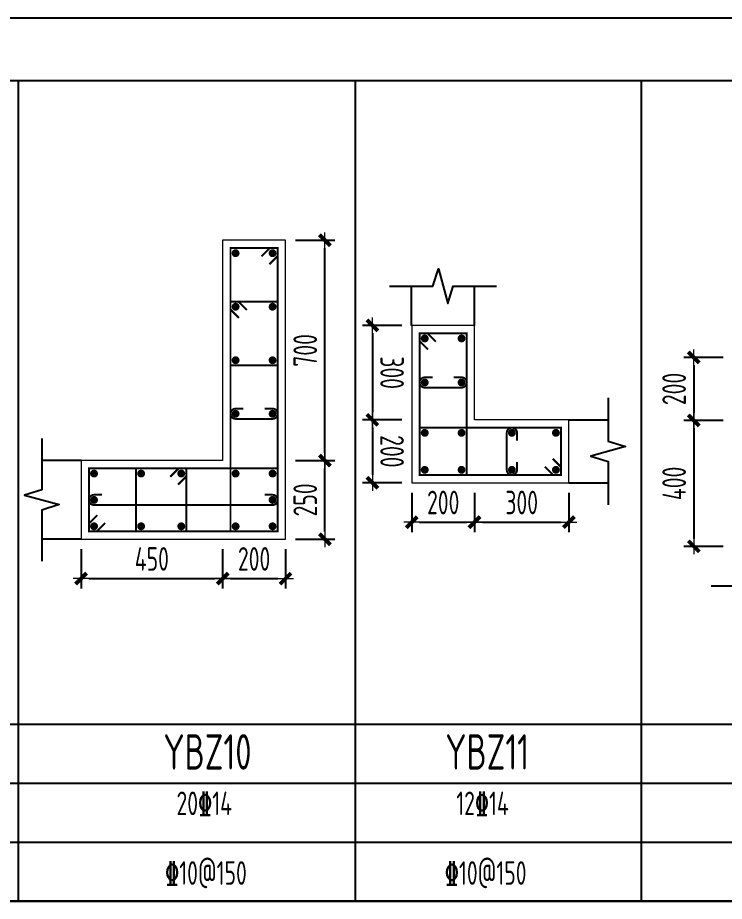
# Model space of a CAD drawing. Extents: x -144902 to 588294, y -160863 to 65494.
# Drawn here: x 24307 to 33291, y -60753 to -49524 of the extents above; entities that cross this region are included whole.
import ezdxf
from ezdxf.enums import TextEntityAlignment as Align

# ---------------------------------------------------------------- set-up
doc = ezdxf.new("R2010")
doc.units = 0
doc.header["$LTSCALE"] = 100
doc.layers.get('0').update_dxf_attribs({"linetype": 'CONTINUOUS'})
doc.layers.get('Defpoints').update_dxf_attribs({"linetype": 'CONTINUOUS'})
for name, color, linetype, lineweight in [('REIN', 6, 'CONTINUOUS', 18), ('Z-柱大样外框', 7, 'ByLayer', 18), ('Z-详图标注', 3, 'CONTINUOUS', 18)]:
    doc.layers.add(name, color=color, linetype=linetype, lineweight=lineweight)
doc.layers.add('TAB', color=7, linetype='CONTINUOUS')
doc.layers.add('THIN', color=7, linetype='CONTINUOUS')
doc.styles.get("Standard").update_dxf_attribs({"font": 'tssdeng.shx', "width": 0.7, "bigfont": 'tssdchn.shx'})
doc.styles.add('TCCAD_Dimension', font='Tssdeng.shx', dxfattribs={"width": 0.7, "bigfont": 'tssdchn.shx'})
doc.dimstyles.new('TCCAD_25_100', dxfattribs={"dimtxt": 300, "dimasz": 100, "dimexe": 125, "dimexo": 125, "dimgap": 100, "dimtad": 1, "dimdec": 0, "dimlfac": 0.25, "dimzin": 0, "dimdsep": 46, "dimtxsty": 'TCCAD_Dimension', "dimblk": '_TCDBK25_100', "dimcen": 0, "dimclrt": 7, "dimadec": 0, "dimazin": 0, "dimtfac": 1, "dimtdec": 0, "dimtix": 1, "dimtmove": 2, "dimatfit": 3, "dimfxl": 1, "dimtolj": 1, "dimtzin": 0, "dimarcsym": 0})

# ---------------------------------------------------------------- blocks, each defined once
blk = doc.blocks.new('_TCDBK25_100')
blk.add_line((-1, 0), (1, 0))
at = {"const_width": 0.5}
blk.add_lwpolyline([(-0.7, -0.7), (0.7, 0.7)], dxfattribs=at)
blk = doc.blocks.new('*D185')
at = {"layer": 'Defpoints', "color": 0}
for p in [(25113, -56152), (26913, -56152), (26913, -56652)]:
    blk.add_point(p, dxfattribs=at)
at = {"layer": 'Z-详图标注', "color": 0, "lineweight": -2}
for p, q in [((25113, -56277), (25113, -56777)), ((26913, -56277), (26913, -56777)), ((25213, -56652), (26813, -56652))]:
    blk.add_line(p, q, dxfattribs=at)
at = {"layer": 'Z-详图标注', "color": 0, "lineweight": -2, "xscale": 100, "yscale": 100, "zscale": 100, "rotation": 180}
blk.add_blockref('_TCDBK25_100', (25113, -56652), dxfattribs=at)
at = {"layer": 'Z-详图标注', "color": 0, "lineweight": -2, "xscale": 100, "yscale": 100, "zscale": 100}
blk.add_blockref('_TCDBK25_100', (26913, -56652), dxfattribs=at)
at = {"layer": 'Z-详图标注', "color": 7, "insert": (26013, -56402), "char_height": 300, "attachment_point": 5, "style": 'TCCAD_Dimension'}
blk.add_mtext('\\A1;450', dxfattribs=at)
blk = doc.blocks.new('*D186')
at = {"layer": 'Defpoints', "color": 0}
for p in [(26913, -56152), (27713, -56152), (27713, -56652)]:
    blk.add_point(p, dxfattribs=at)
at = {"layer": 'Z-详图标注', "color": 0, "lineweight": -2}
for p, q in [((26913, -56277), (26913, -56777)), ((27713, -56277), (27713, -56777)), ((27013, -56652), (27613, -56652))]:
    blk.add_line(p, q, dxfattribs=at)
at = {"layer": 'Z-详图标注', "color": 0, "lineweight": -2, "xscale": 100, "yscale": 100, "zscale": 100, "rotation": 180}
blk.add_blockref('_TCDBK25_100', (26913, -56652), dxfattribs=at)
at = {"layer": 'Z-详图标注', "color": 0, "lineweight": -2, "xscale": 100, "yscale": 100, "zscale": 100}
blk.add_blockref('_TCDBK25_100', (27713, -56652), dxfattribs=at)
at = {"layer": 'Z-详图标注', "color": 7, "insert": (27313, -56402), "char_height": 300, "attachment_point": 5, "style": 'TCCAD_Dimension'}
blk.add_mtext('\\A1;200', dxfattribs=at)
blk = doc.blocks.new('*D187')
at = {"layer": 'Defpoints', "color": 0}
for p in [(27713, -55152), (28213, -55152), (27713, -56152)]:
    blk.add_point(p, dxfattribs=at)
at = {"layer": 'Z-详图标注', "color": 0, "lineweight": -2}
for p, q in [((27838, -55152), (28338, -55152)), ((28213, -56052), (28213, -55252)), ((27838, -56152), (28338, -56152))]:
    blk.add_line(p, q, dxfattribs=at)
at = {"layer": 'Z-详图标注', "color": 0, "lineweight": -2, "xscale": 100, "yscale": 100, "zscale": 100}
for p, rotation in [((28213, -55152), 90), ((28213, -56152), 270)]:
    blk.add_blockref('_TCDBK25_100', p, dxfattribs=dict(at, rotation=rotation))
at = {"layer": 'Z-详图标注', "color": 7, "insert": (27963, -55652), "char_height": 300, "attachment_point": 5, "rotation": 90, "style": 'TCCAD_Dimension'}
blk.add_mtext('\\A1;250', dxfattribs=at)
blk = doc.blocks.new('*D188')
at = {"layer": 'Defpoints', "color": 0}
for p in [(27713, -52352), (28213, -52352), (27713, -55152)]:
    blk.add_point(p, dxfattribs=at)
at = {"layer": 'Z-详图标注', "color": 0, "lineweight": -2}
for p, q in [((27838, -52352), (28338, -52352)), ((28213, -55052), (28213, -52452)), ((27838, -55152), (28338, -55152))]:
    blk.add_line(p, q, dxfattribs=at)
at = {"layer": 'Z-详图标注', "color": 0, "lineweight": -2, "xscale": 100, "yscale": 100, "zscale": 100}
for p, rotation in [((28213, -52352), 90), ((28213, -55152), 270)]:
    blk.add_blockref('_TCDBK25_100', p, dxfattribs=dict(at, rotation=rotation))
at = {"layer": 'Z-详图标注', "color": 7, "insert": (27963, -53752), "char_height": 300, "attachment_point": 5, "rotation": 90, "style": 'TCCAD_Dimension'}
blk.add_mtext('\\A1;700', dxfattribs=at)
blk = doc.blocks.new('*D207')
at = {"layer": 'Defpoints', "color": 0}
for p in [(29317, -53435), (28817, -54635), (29317, -54635)]:
    blk.add_point(p, dxfattribs=at)
at = {"layer": 'Z-详图标注', "color": 0, "lineweight": -2}
for p, q in [((29192, -53435), (28692, -53435)), ((28817, -53535), (28817, -54535)), ((29192, -54635), (28692, -54635))]:
    blk.add_line(p, q, dxfattribs=at)
at = {"layer": 'Z-详图标注', "color": 0, "lineweight": -2, "xscale": 100, "yscale": 100, "zscale": 100}
for p, rotation in [((28817, -53435), 90.00125893926734), ((28817, -54635), 270.0012589392673)]:
    blk.add_blockref('_TCDBK25_100', p, dxfattribs=dict(at, rotation=rotation))
at = {"layer": 'Z-详图标注', "color": 7, "insert": (29067, -54035), "char_height": 300, "attachment_point": 5, "rotation": 270.0013, "style": 'TCCAD_Dimension'}
blk.add_mtext('\\A1;300', dxfattribs=at)
blk = doc.blocks.new('*D208')
at = {"layer": 'Defpoints', "color": 0}
for p in [(29317, -54635), (28817, -55435), (29317, -55435)]:
    blk.add_point(p, dxfattribs=at)
at = {"layer": 'Z-详图标注', "color": 0, "lineweight": -2}
for p, q in [((29192, -54635), (28692, -54635)), ((28817, -54735), (28817, -55335)), ((29192, -55435), (28692, -55435))]:
    blk.add_line(p, q, dxfattribs=at)
at = {"layer": 'Z-详图标注', "color": 0, "lineweight": -2, "xscale": 100, "yscale": 100, "zscale": 100}
for p, rotation in [((28817, -54635), 90.00125893926734), ((28817, -55435), 270.0012589392673)]:
    blk.add_blockref('_TCDBK25_100', p, dxfattribs=dict(at, rotation=rotation))
at = {"layer": 'Z-详图标注', "color": 7, "insert": (29067, -55035), "char_height": 300, "attachment_point": 5, "rotation": 270.0013, "style": 'TCCAD_Dimension'}
blk.add_mtext('\\A1;200', dxfattribs=at)
blk = doc.blocks.new('*D209')
at = {"layer": 'Defpoints', "color": 0}
for p in [(29317, -55435), (30116, -55435), (30116, -55935)]:
    blk.add_point(p, dxfattribs=at)
at = {"layer": 'Z-详图标注', "color": 0, "lineweight": -2}
for p, q in [((29317, -55560), (29317, -56060)), ((30116, -55560), (30116, -56060)), ((29417, -55935), (30016, -55935))]:
    blk.add_line(p, q, dxfattribs=at)
at = {"layer": 'Z-详图标注', "color": 0, "lineweight": -2, "xscale": 100, "yscale": 100, "zscale": 100, "rotation": 180}
blk.add_blockref('_TCDBK25_100', (29317, -55935), dxfattribs=at)
at = {"layer": 'Z-详图标注', "color": 0, "lineweight": -2, "xscale": 100, "yscale": 100, "zscale": 100}
blk.add_blockref('_TCDBK25_100', (30116, -55935), dxfattribs=at)
at = {"layer": 'Z-详图标注', "color": 7, "insert": (29717, -55685), "char_height": 300, "attachment_point": 5, "style": 'TCCAD_Dimension'}
blk.add_mtext('\\A1;200', dxfattribs=at)
blk = doc.blocks.new('*D210')
at = {"layer": 'Defpoints', "color": 0}
for p in [(30115, -55435), (31315, -55435), (31315, -55935)]:
    blk.add_point(p, dxfattribs=at)
at = {"layer": 'Z-详图标注', "color": 0, "lineweight": -2}
for p, q in [((30115, -55560), (30115, -56060)), ((31315, -55560), (31315, -56060)), ((30215, -55935), (31215, -55935))]:
    blk.add_line(p, q, dxfattribs=at)
at = {"layer": 'Z-详图标注', "color": 0, "lineweight": -2, "xscale": 100, "yscale": 100, "zscale": 100, "rotation": 180}
blk.add_blockref('_TCDBK25_100', (30115, -55935), dxfattribs=at)
at = {"layer": 'Z-详图标注', "color": 0, "lineweight": -2, "xscale": 100, "yscale": 100, "zscale": 100}
blk.add_blockref('_TCDBK25_100', (31315, -55935), dxfattribs=at)
at = {"layer": 'Z-详图标注', "color": 7, "insert": (30715, -55685), "char_height": 300, "attachment_point": 5, "style": 'TCCAD_Dimension'}
blk.add_mtext('\\A1;300', dxfattribs=at)
blk = doc.blocks.new('*D213')
at = {"layer": 'Defpoints', "color": 0}
for p in [(33403, -53842), (32903, -54642), (33403, -54642)]:
    blk.add_point(p, dxfattribs=at)
at = {"layer": 'Z-详图标注', "color": 0, "lineweight": -2}
for p, q in [((33278, -53842), (32778, -53842)), ((32903, -53942), (32903, -54542)), ((33278, -54642), (32778, -54642))]:
    blk.add_line(p, q, dxfattribs=at)
at = {"layer": 'Z-详图标注', "color": 0, "lineweight": -2, "xscale": 100, "yscale": 100, "zscale": 100}
for p, rotation in [((32903, -53842), 90), ((32903, -54642), 270)]:
    blk.add_blockref('_TCDBK25_100', p, dxfattribs=dict(at, rotation=rotation))
at = {"layer": 'Z-详图标注', "color": 7, "insert": (32653, -54242), "char_height": 300, "attachment_point": 5, "rotation": 90, "style": 'TCCAD_Dimension'}
blk.add_mtext('\\A1;200', dxfattribs=at)
blk = doc.blocks.new('*D214')
at = {"layer": 'Defpoints', "color": 0}
for p in [(33403, -54642), (32903, -56242), (33403, -56242)]:
    blk.add_point(p, dxfattribs=at)
at = {"layer": 'Z-详图标注', "color": 0, "lineweight": -2}
for p, q in [((33278, -54642), (32778, -54642)), ((32903, -54742), (32903, -56142)), ((33278, -56242), (32778, -56242))]:
    blk.add_line(p, q, dxfattribs=at)
at = {"layer": 'Z-详图标注', "color": 0, "lineweight": -2, "xscale": 100, "yscale": 100, "zscale": 100}
for p, rotation in [((32903, -54642), 90), ((32903, -56242), 270)]:
    blk.add_blockref('_TCDBK25_100', p, dxfattribs=dict(at, rotation=rotation))
at = {"layer": 'Z-详图标注', "color": 7, "insert": (32653, -55442), "char_height": 300, "attachment_point": 5, "rotation": 90, "style": 'TCCAD_Dimension'}
blk.add_mtext('\\A1;400', dxfattribs=at)

msp = doc.modelspace()

# ---------------------------------------------------------------- linework, layer by layer
at = {"layer": 'REIN', "color": 210, "const_width": 25, "elevation": 0}
for points in [[(27406.885, -52558.237), (27512.951, -52452.171), (27612.951, -52452.171), (27612.951, -56052.171), (27012.951, -56052.171), (27012.951, -52452.171), (27612.951, -52452.171), (27612.951, -52552.171), (27506.885, -52658.237)], [(29523.344, -53740.955), (29417.279, -53634.888), (29417.276, -53534.888), (30015.475, -53534.91), (30015.304, -55334.854), (29417.316, -55334.854), (29417.276, -53534.888), (29517.276, -53534.891), (29623.342, -53640.958)], [(31109.305, -55128.788), (31215.371, -55234.854), (31215.371, -55334.854), (29417.316, -55334.854), (29417.303, -54734.867), (31215.371, -54734.867), (31215.371, -55334.854), (31115.371, -55334.854), (31009.305, -55228.788)], [(25419.017, -55946.105), (25312.951, -56052.171), (25212.951, -56052.171), (25212.951, -55252.171), (27612.951, -55252.171), (27612.951, -56052.171), (25212.951, -56052.171), (25212.951, -55952.171), (25319.017, -55846.105)]]:
    msp.add_lwpolyline(points, dxfattribs=at)
at = {"layer": 'REIN', "color": 6, "const_width": 50, "elevation": 0}
for points in [[(27077.951, -52542.171, 1), (27077.951, -52492.171, 1)], [(27547.951, -52542.171, 1), (27547.951, -52492.171, 1)], [(27077.951, -53222.171, 1), (27077.951, -53172.171, 1)], [(27547.951, -53222.171, 1), (27547.951, -53172.171, 1)], [(29457.278, -53599.89, 1), (29507.278, -53599.89, 1)], [(29925.469, -53599.907, 1), (29975.469, -53599.907, 1)], [(27077.951, -53902.171, 1), (27077.951, -53852.171, 1)], [(27547.951, -53902.171, 1), (27547.951, -53852.171, 1)], [(29457.29, -54159.878, 1), (29507.29, -54159.878, 1)], [(29925.416, -54159.887, 1), (29975.416, -54159.887, 1)], [(27077.951, -54582.171, 1), (27077.951, -54532.171, 1)], [(27547.951, -54582.171, 1), (27547.951, -54532.171, 1)], [(29457.304, -54799.867, 1), (29507.304, -54799.867, 1)], [(29925.355, -54799.867, 1), (29975.355, -54799.867, 1)], [(30565.363, -54799.867, 1), (30615.363, -54799.867, 1)], [(31125.371, -54799.867, 1), (31175.371, -54799.867, 1)], [(29457.315, -55269.854, 1), (29507.315, -55269.854, 1)], [(29925.31, -55269.854, 1), (29975.31, -55269.854, 1)], [(30565.341, -55269.854, 1), (30615.341, -55269.854, 1)], [(31125.371, -55269.854, 1), (31175.371, -55269.854, 1)], [(25277.951, -55342.171, 1), (25277.951, -55292.171, 1)], [(25851.413, -55317.171, 1), (25901.413, -55317.171, 1)], [(26361.937, -55317.171, 1), (26411.937, -55317.171, 1)], [(27077.951, -55342.171, 1), (27077.951, -55292.171, 1)], [(27547.951, -55342.171, 1), (27547.951, -55292.171, 1)], [(25277.951, -55677.171, 1), (25277.951, -55627.171, 1)], [(27547.951, -55677.171, 1), (27547.951, -55627.171, 1)], [(25277.951, -56012.171, 1), (25277.951, -55962.171, 1)], [(25851.413, -55987.101, 1), (25901.413, -55987.101, 1)], [(26361.937, -55987.24, 1), (26411.937, -55987.24, 1)], [(27077.951, -56012.171, 1), (27077.951, -55962.171, 1)], [(27547.951, -56012.171, 1), (27547.951, -55962.171, 1)]]:
    msp.add_lwpolyline(points, format="xyb", close=True, dxfattribs=at)
at = {"layer": 'REIN', "color": 6, "const_width": 25, "elevation": 0}
for points in [[(27119.017, -53338.237), (27012.951, -53232.171), (27012.951, -53132.171), (27612.951, -53132.171), (27612.951, -53942.171), (27012.951, -53942.171), (27012.951, -53132.171), (27112.951, -53132.171), (27219.017, -53238.237)], [(26245.871, -55358.237), (26351.937, -55252.171), (26451.937, -55252.171), (26451.937, -56052.252), (25811.413, -56052.089), (25811.413, -55252.171), (26451.937, -55252.171), (26451.937, -55352.171), (26345.871, -55458.237)]]:
    msp.add_lwpolyline(points, dxfattribs=at)
for points in [[(29850.417, -54094.885), (29950.417, -54094.887, -1), (29950.415, -54224.887), (29482.289, -54224.878, -1), (29482.291, -54094.878), (29582.291, -54094.88)], [(27447.951, -54492.171), (27547.951, -54492.171, -1), (27547.951, -54622.171), (27077.951, -54622.171, -1), (27077.951, -54492.171), (27177.951, -54492.171)], [(30655.345, -55169.857), (30655.341, -55269.857, -1), (30525.341, -55269.851), (30525.363, -54799.864, -1), (30655.363, -54799.87), (30655.358, -54899.87)], [(27447.951, -55587.171), (27547.951, -55587.171, -1), (27547.951, -55717.171), (25277.951, -55717.171, -1), (25277.951, -55587.171), (25377.951, -55587.171)]]:
    msp.add_lwpolyline(points, format="xyb", dxfattribs=at)
at = {"layer": 'TAB'}
for p, q in [((-17017.55, -49524.031), (55191.191, -49524.031, 0)), ((-15217.55, -50322.395), (55191.191, -50322.395, 0)), ((24312.404, -50322.395, 0), (24312.404, -60752.972, 0)), ((28597.761, -50322.395, 0), (28597.761, -60752.972, 0)), ((32231.833, -50322.395, 0), (32231.833, -60752.972, 0)), ((-17017.55, -58502.972, 0), (55191.191, -58502.972, 0)), ((-17017.55, -59252.972, 0), (55191.191, -59252.972, 0)), ((-17017.55, -60002.972, 0), (55191.191, -60002.972, 0)), ((55191.191, -60752.972, 0), (-17017.55, -60752.972, 0)), ((-17017.55, -60752.972, 0), (55191.191, -60752.972, 0))]:
    msp.add_line(p, q, dxfattribs=at)
at = {"layer": 'THIN'}
for p, q in [((29315.485, -53434.913, 0), (29315.485, -52934.913, 0)), ((30115.485, -53434.913, 0), (30115.485, -52934.913, 0)), ((31315.371, -54634.867, 0), (31815.371, -54634.867, 0)), ((25112.951, -55152.171, 0), (24612.951, -55152.171, 0)), ((31315.371, -55434.867, 0), (31815.371, -55434.867, 0)), ((25112.951, -56152.171, 0), (24612.951, -56152.171, 0))]:
    msp.add_line(p, q, dxfattribs=at)
at = {"layer": 'THIN', "elevation": 0}
for points in [[(29035.485, -52934.913), (29585.485, -52934.913), (29655.485, -52714.913), (29775.485, -53154.913), (29845.485, -52934.913), (30395.485, -52934.913)], [(31815.371, -54354.867), (31815.371, -54904.867), (32035.371, -54974.867), (31595.371, -55094.867), (31815.371, -55164.867), (31815.371, -55714.867)], [(24612.951, -54872.171), (24612.951, -55522.171), (24392.951, -55592.171), (24832.951, -55712.171), (24612.951, -55782.171), (24612.951, -56432.171)], [(33122.828, -56742.281), (33772.828, -56742.281), (33842.828, -56962.281), (33962.828, -56522.281), (34032.828, -56742.281), (34682.828, -56742.281)]]:
    msp.add_lwpolyline(points, dxfattribs=at)
at = {"layer": 'Z-柱大样外框', "color": 1, "elevation": 0}
for points in [[(26912.951, -55152.171), (25112.951, -55152.171), (25112.951, -56152.171), (27712.951, -56152.171), (27712.951, -52352.171), (26912.951, -52352.171), (26912.951, -55152.171)], [(29317.318, -55434.854), (31315.371, -55434.854), (31315.371, -54634.867), (30115.371, -54634.867), (30115.485, -53434.913), (29317.274, -53434.884), (29317.318, -55434.854)]]:
    msp.add_lwpolyline(points, close=True, dxfattribs=at)

# ---------------------------------------------------------------- texts
at = {"layer": 'TAB', "width": 0.7}
for s, p in [('YBZ10', (26719.868, -58854.093, 0)), ('YBZ11', (30276.114, -58854.093, 0))]:
    msp.add_text(s, height=450, dxfattribs=at).set_placement(p, align=Align.MIDDLE_CENTER)
at = {"layer": 'TAB', "color": 7, "width": 0.7}
for s, p in [('20%%13214', (26326.679, -59747.928, 0)), ('12%%13214', (29882.925, -59747.928, 0))]:
    msp.add_text(s, height=300, dxfattribs=at).set_placement(p, align=Align.BOTTOM_LEFT)
for p in [(26700.811, -60392.963, 0), (30257.058, -60392.963, 0)]:
    msp.add_text('%%13210@150', height=300, dxfattribs=at).set_placement(p, align=Align.MIDDLE_CENTER)

# ---------------------------------------------------------------- dimensions: what is measured, and where the dimension line sits
at = {"layer": 'Z-详图标注'}
for base, p1, p2, angle, picture, middle in [((28212.951, -52352.171, 0), (27712.951, -55152.171, 0), (27712.951, -52352.171, 0), 90, '*D188', (27962.951, -53752.171, 0)), ((28817.301, -54634.878, 0), (29317.274, -53434.884, 0), (29317.301, -54634.867, 0), 270.0012589, '*D207', (29067.287, -54034.881, 0)), ((32902.828, -54642.281, 0), (33402.828, -53842.281, 0), (33402.828, -54642.281, 0), 270, '*D213', (32652.828, -54242.281, 0)), ((28817.318, -55434.865, 0), (29317.301, -54634.867, 0), (29317.318, -55434.854, 0), 270.0012589, '*D208', (29067.309, -55034.866, 0)), ((32902.828, -56242.281, 0), (33402.828, -54642.281, 0), (33402.828, -56242.281, 0), 270, '*D214', (32652.828, -55442.281, 0)), ((28212.951, -55152.171, 0), (27712.951, -56152.171, 0), (27712.951, -55152.171, 0), 90, '*D187', (27962.951, -55652.171, 0))]:
    dim = msp.add_linear_dim(base=base, p1=p1, p2=p2, angle=angle, dimstyle='TCCAD_25_100', dxfattribs=at)
    dim.commit()
    dim.dimension.update_dxf_attribs({"geometry": picture, "text_midpoint": middle})
for base, p1, p2, picture, middle in [((30116.295, -55934.854, 0), (29317.318, -55434.854, 0), (30116.295, -55434.854, 0), '*D209', (29716.806, -55684.854, 0)), ((31315.371, -55934.854, 0), (30115.295, -55434.854, 0), (31315.371, -55434.854, 0), '*D210', (30715.333, -55684.854, 0)), ((26912.951, -56652.171, 0), (25112.951, -56152.171, 0), (26912.951, -56152.171, 0), '*D185', (26012.951, -56402.171, 0)), ((27712.951, -56652.171, 0), (26912.951, -56152.171, 0), (27712.951, -56152.171, 0), '*D186', (27312.951, -56402.171, 0))]:
    dim = msp.add_linear_dim(base=base, p1=p1, p2=p2, dimstyle='TCCAD_25_100', dxfattribs=at)
    dim.commit()
    dim.dimension.update_dxf_attribs({"geometry": picture, "text_midpoint": middle})

doc.saveas('drawing.dxf')
